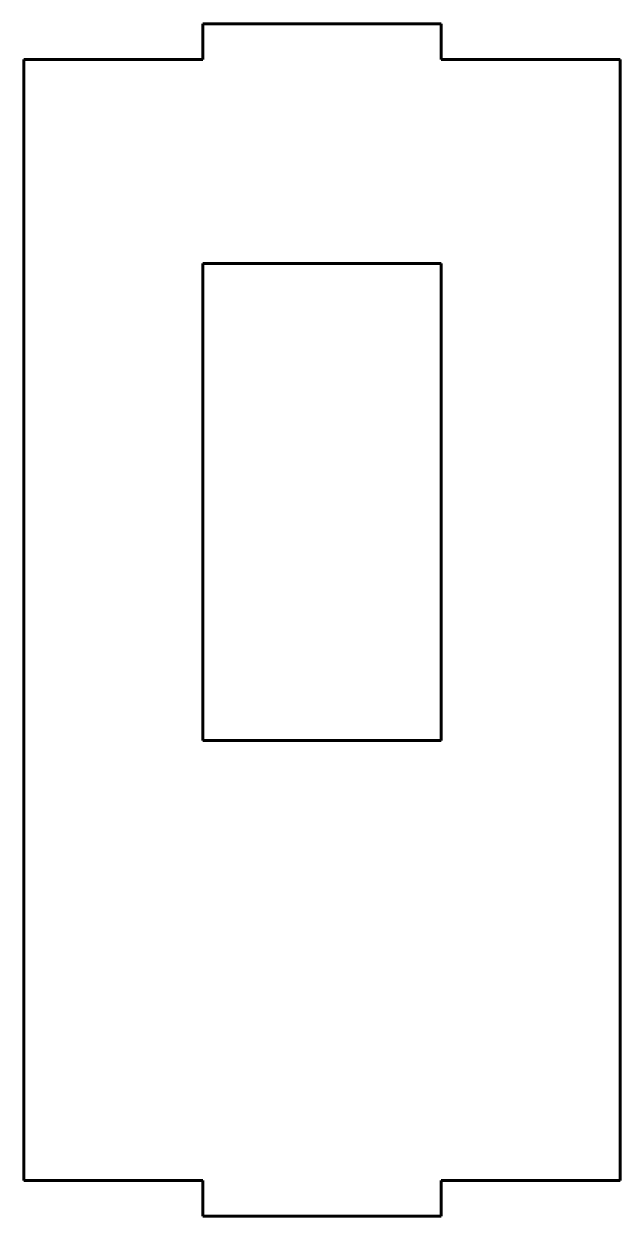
# Model space of a CAD drawing. Header units: millimetres. Extents: x 62 to 112, y 113 to 213.
import ezdxf

# ---------------------------------------------------------------- set-up
doc = ezdxf.new("R2010")
doc.units = ezdxf.units.MM
doc.linetypes.add('K5LT_BASIC', pattern=[0])
doc.layers.add('Системный слой (1)', color=251, linetype='Continuous', true_color=0x6c6c6c)

msp = doc.modelspace()

# ---------------------------------------------------------------- linework, layer by layer
at = {"layer": 'Системный слой (1)', "color": 150, "linetype": 'K5LT_BASIC', "lineweight": 60, "true_color": 0x0080ff}
for p, q in [((97.38, 212.88), (77.38, 212.88)), ((77.38, 212.88), (77.38, 209.88)), ((97.38, 209.88), (97.38, 212.88)), ((77.38, 209.88), (62.38, 209.88)), ((62.38, 209.88), (62.38, 115.88)), ((112.38, 209.88), (97.38, 209.88)), ((112.38, 115.88), (112.38, 209.88)), ((97.38, 192.78), (77.38, 192.78)), ((77.38, 192.78), (77.38, 152.78)), ((97.38, 152.78), (97.38, 192.78)), ((77.38, 152.78), (97.38, 152.78)), ((62.38, 115.88), (77.38, 115.88)), ((77.38, 115.88), (77.38, 112.88)), ((97.38, 115.88), (112.38, 115.88)), ((97.38, 112.88), (97.38, 115.88)), ((77.38, 112.88), (97.38, 112.88))]:
    msp.add_line(p, q, dxfattribs=at)

doc.saveas('drawing.dxf')
